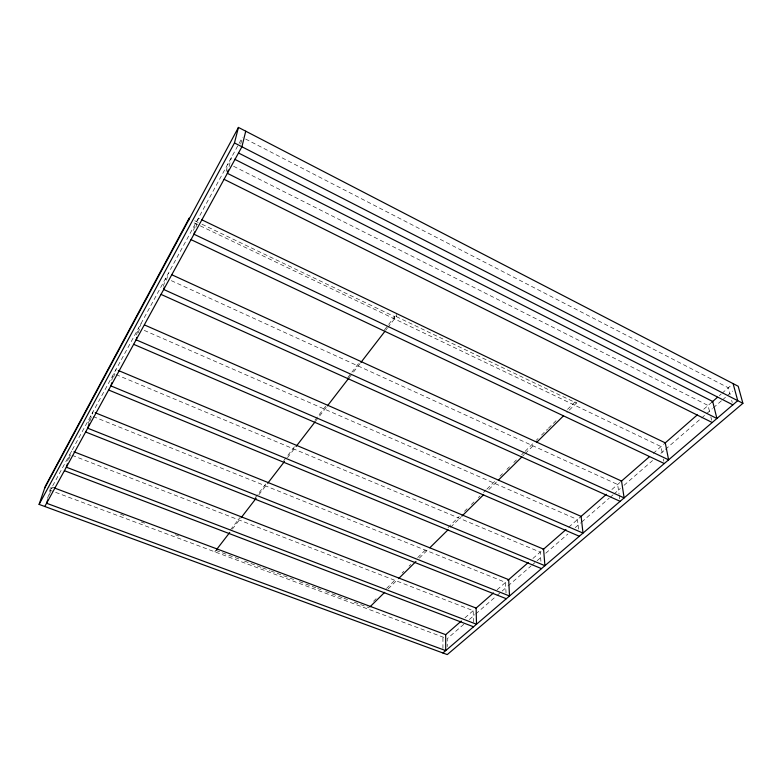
<?xml version="1.0" encoding="UTF-8"?>
<svg xmlns="http://www.w3.org/2000/svg" width="782" height="782" viewBox="0 0 782 782"><rect width="100%" height="100%" fill="white"/><g stroke="black" fill="none" stroke-linecap="round" stroke-linejoin="round"><path stroke-width="0.59" stroke-dasharray="3.91 2.93" d="M442.925 648.444L442.935 637.076M387.794 327.599L396.288 316.593L396.396 314.364M394.509 318.9L394.617 316.681L201.277 223.896M240.709 144.074L242.371 137.378M229.077 166.576L231.374 157.583M226.115 171.405L228.139 163.516M193.565 230.446L195.471 223.544M195.871 227.347L198.393 218.168L200.593 219.224M166.41 280.191L168.433 273.221M163.389 286.261L165.764 278.118M138.248 332.809L141.083 323.465M136.508 334.96L138.639 327.951M113.625 377.149L116.019 369.505M111.718 380.179L113.781 373.62M88.444 423.267L90.907 415.643M90.155 420.569L92.97 411.85M67.643 460.94L69.794 454.43M69.197 458.516L71.709 450.921M47.516 498.417L50.243 490.343L242.234 137.622M49.295 495.172L52.023 487.088L54.3 487.948M230.465 529.873L239.791 517.772M255.02 497.978L266.183 483.481M283.71 460.725L294.462 446.766M314.97 420.12L325.713 406.171M347.726 377.589L359.192 362.682M384.49 329.828L395.653 315.332M214.815 551.838L216.311 549.902M232.322 529.14L240.915 518.007M258.813 494.81L267.356 483.735M287.473 457.646L295.342 447.451M315.469 421.351L326.974 406.445M349.339 377.462L360.209 363.356M385.858 330.112L387.344 328.186M373.542 601.28L376.142 598.719M386.533 588.435L396.054 579.012M402.114 573.011L403.844 571.3M409.045 566.158L410.775 564.448M417.696 557.595L427.226 548.172M448.008 527.615L459.259 516.472M464.459 511.33L467.05 508.759M471.38 504.478L473.98 501.907M478.31 497.626L480.04 495.915M483.501 492.484L486.101 489.913M486.971 489.063L495.622 480.49M499.952 476.209L502.552 473.638M506.883 469.356L509.483 466.786M513.803 462.504L516.403 459.933M521.604 454.792L524.194 452.221M525.064 451.37L535.455 441.087M536.315 440.227L538.055 438.516M541.515 435.095L547.576 429.093M548.436 428.233L557.967 418.81M567.488 409.387L576.148 400.824L576.422 403.082L566.882 412.505M388.175 588.885L397.715 579.462M419.406 558.065L428.077 549.502M450.637 527.234L461.048 516.961M488.809 489.561L497.479 480.998M522.64 456.17L524.37 454.459M525.24 453.599L534.78 444.186M464.977 617.819L476.121 608.083M497.117 589.755L508.681 579.648M532.923 558.465L543.588 549.159M568.739 527.185L581.104 516.384M611.895 489.493L621.553 481.057M653.214 453.394L665.267 442.866M703.722 409.279L712.685 401.459M719.332 395.643L721.17 394.04M722.089 393.238L731.512 385.008M463.804 624.3L447.236 638.679L447.245 646.636M469.337 619.51L474.86 614.711M475.779 613.919L496.032 596.343M496.951 595.542L507.088 586.754M508.007 585.953L531.027 565.982M531.946 565.191L542.073 556.403M545.758 553.206L567.859 534.038M575.22 527.645L580.743 522.855M581.661 522.053L609.286 498.085M610.214 497.284L612.971 494.889M613.89 494.097L620.341 488.506M624.026 485.309L652.569 460.539M660.849 453.355L664.534 450.158M665.453 449.357L712.412 408.624M713.34 407.823L721.62 400.628M722.548 399.837L726.224 396.64M727.143 395.839L732.675 391.049M49.94 487.792L52.218 488.642M120.614 514.253L124.035 515.534M141.131 521.936L144.553 523.207M175.324 534.732L178.746 536.012M215.93 550.401L239.927 559.384M244.502 561.095L261.647 567.507M262.791 567.937L269.653 570.508M270.787 570.928L294.794 579.912M299.369 581.622L316.514 588.044M317.648 588.475L321.079 589.755M325.654 591.466L342.799 597.878M343.943 598.308L349.652 600.449M354.226 602.16L369.084 607.722M49.207 489.952L446.16 638.278M72.071 455.31L473.178 610.654L473.433 622.169M93.175 416.552L505.534 582.394L506.032 592.893M116.029 374.568L540.206 552.112L540.939 561.544M144.24 330.395L577.468 519.561L578.524 529.091M171.317 280.66L617.624 484.488L619.061 494.107M194.092 222.89L661.025 446.581L662.54 454.489M396.288 316.593L576.422 403.082M194.689 220.739L200.182 223.378M233.593 166.263L708.072 405.487L709.724 412.3M245.626 139.049L728.325 387.784L730.144 394.607M731.659 400.296L732.265 402.564M710.828 416.845L711.659 420.247M663.41 459.014L663.85 461.272M619.236 495.309L619.774 498.916"/><path stroke-width="1.17" d="M245.734 131.19L241.912 146.762L44.799 506.492M39.1 504.4L234.463 142.95L238.442 127.417L738.198 386.249L742.9 403.317L447.265 654.583L39.1 504.4L45.385 486.081L189.195 218.1L188.579 220.25M228.217 169.948L227.357 173.321L716.908 418.497L712.685 401.459L234.639 159.235M194.61 231.931L193.985 234.229L668.61 459.836L665.267 442.866L201.697 219.752M164.386 287.15L163.712 289.477L624.124 497.909L621.553 481.057L171.766 274.746M136.83 337.482L136.127 339.818L583.01 533.089L581.104 516.384L144.435 324.931M111.914 382.613L110.878 385.888L544.917 565.689L543.588 549.159L118.268 370.453M89.099 423.834L87.701 428.204L509.512 595.992L508.681 579.648L95.238 412.759M67.408 463.941L66.333 467.196L476.512 624.232L476.121 608.083L73.977 451.8M47.741 499.786L46.568 503.256L445.701 650.604L445.691 634.671L461.302 621.035M44.642 488.251L238.442 127.417M216.673 549.433L229.732 532.503M241.267 517.547L256.173 498.222M267.757 483.217L284.492 461.517M296.085 446.483L315.048 421.899M327.404 405.887L349.026 377.862M360.952 362.398L385.106 331.079M369.954 606.861L384.705 592.306M398.585 578.612L415.936 561.486M429.817 547.781L448.027 529.805M461.908 516.11L483.599 494.703M498.349 480.148L521.77 457.03M536.52 442.475L563.411 415.926M475.994 608.201L493.442 592.961M508.134 580.127L528.339 562.483M543.031 549.648L565.982 529.59M580.674 516.765L606.382 494.302M621.074 481.468L649.549 456.61M665.159 442.974L697.29 414.9M711.982 402.065L717.495 397.256M442.915 652.99L737.739 400.667L733.105 383.62M54.3 487.948L445.691 634.671M64.407 470.696L473.54 626.783M85.619 431.987L506.316 598.729M108.62 390.003L541.486 568.622M133.663 344.315L579.315 536.247M161.014 294.394L620.126 501.321M191.023 239.634L664.28 463.531M224.082 179.303L712.207 422.515M238.5 152.989L732.871 404.841M234.463 142.95L742.9 403.317"/></g></svg>
